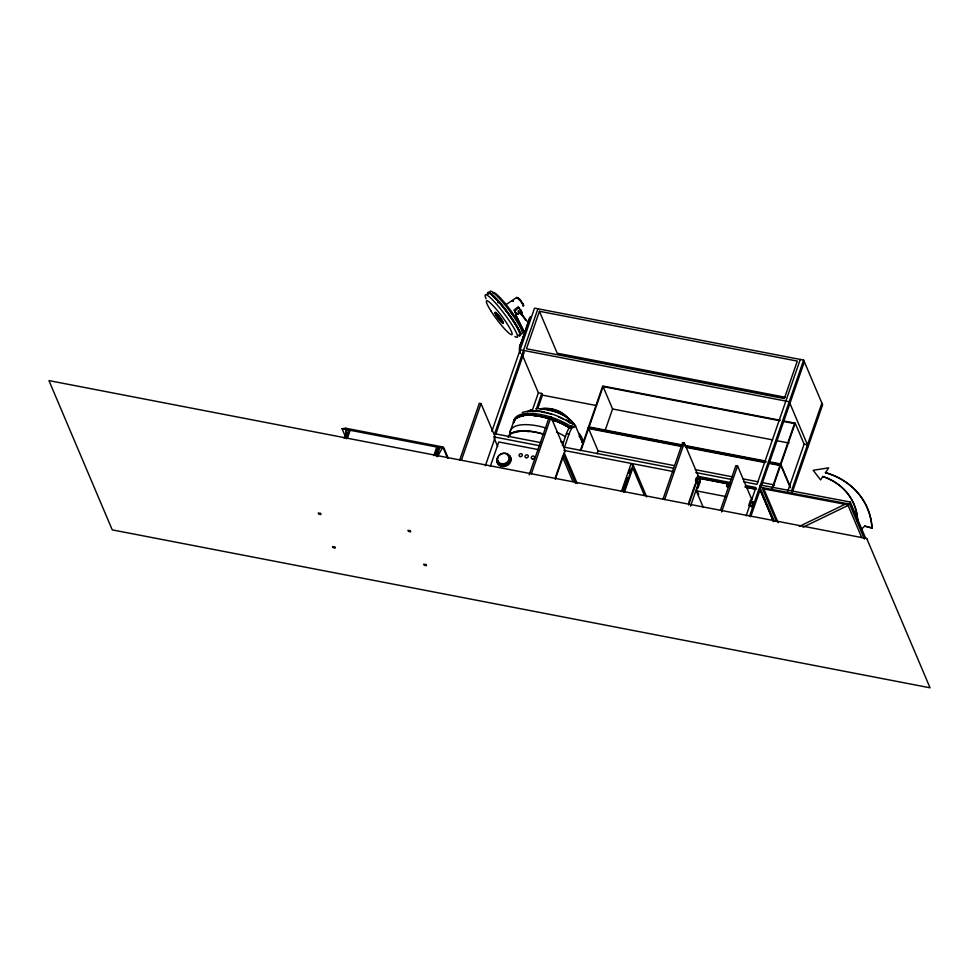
<?xml version="1.0" encoding="UTF-8"?>
<svg xmlns="http://www.w3.org/2000/svg" width="979" height="979" viewBox="0 0 979 979"><rect width="100%" height="100%" fill="white"/><g stroke="black" fill="none" stroke-linecap="round" stroke-linejoin="round"><path stroke-width="1.47" d="M520.057 345.734L520.155 344.449L521.171 344.302A4.993 1.554 -79.1 0 1 521.428 343.017A5.311 1.652 -79.1 0 0 520.987 345.636M513.277 301.018L512.617 301.067M530.471 317.502A2.019 0.624 -79.1 0 0 529.455 318.31L519.445 348.047A8.897 2.766 -79.1 0 0 520.216 353.015M518.846 311.175L518.209 310.771M697.917 482.525L697.391 482.157L697.978 482.427M726.993 485.792C728.731 483.834 727.397 487.505 727.336 485.523M728.033 486.49L728.143 485.241L728.303 486.171M727.018 485.988C727.054 483.43 730.346 486.306 727.556 486.563M751.297 505.629L750.746 505.14L751.211 505.702M774.01 520.669L759.79 487.126L760.487 485.046L850.286 502.007L865.705 538.352M864.408 539.037L849.588 504.099L850.286 502.007M344.118 438.311L347.104 429.695M345.587 436.561L347.08 432.253M346.37 438.739L349.344 430.124L349.821 431.249L347.337 438.421M433.819 455.639L436.805 447.011L437.283 448.137L434.786 455.321M436.059 456.067L439.045 447.452L439.522 448.566L437.038 455.749M459.714 459.983L479.343 403.287L481.032 403.605L495.252 437.148L485.339 465.784M461.39 460.314L481.032 403.605M491.85 431.433L534.546 308.128L803.637 360.088L822.605 404.816L792.305 492.302M537.912 308.777L494.652 433.697L540.995 442.655M495.863 433.942L524.206 352.097M539.429 311.285L526.457 348.769L784.338 398.575L797.31 361.092L539.429 311.285L557.21 353.223L785.109 397.229M490.332 466.298L498.764 441.97L539.172 449.777M510.047 432.008L513.339 422.536A36.039 14.367 19.1 0 1 549.5 418.633M532.417 410.042L538.377 392.812L522.003 354.202M536.272 409.259L541.742 393.46L538.377 392.812M537.985 408.072L542.452 395.137L541.742 393.46M529.186 474.913L549.305 416.797L550.993 417.115L565.213 450.658L555.301 479.294M531.352 473.824L550.993 417.115M562.374 445.396L566.425 433.685A15.015 4.662 -79.1 0 1 573.902 427.652M582.994 443.524L576.472 428.153A15.015 4.662 -79.1 0 0 569.007 434.174L564.504 447.195L673.442 468.231M555.448 477.287L562.815 455.994M580.29 450.719L602.709 385.995L780.3 420.285M581.098 450.132L588.575 428.521L681.286 446.424M779.529 420.689L603.088 386.619L589.113 426.966L681.825 444.87M597.068 453.766L598.059 450.878L588.575 428.521M605.083 430.589L612.573 408.977L603.088 386.619M621.408 491.556L630.831 464.364L633.07 464.792L646.703 496.94M622.717 490.271L627.147 477.495M628.616 473.236L630.097 468.978M623.66 491.996L633.07 464.792M624.467 492.131L632.826 467.999L644.439 495.374M662.954 499.241L682.596 442.532L684.272 442.863L698.504 476.406L688.592 505.029M664.643 499.559L684.272 442.863M696.314 483.1L695.653 481.644C694.552 473.824 703.62 478.768 698.553 483.54L696.057 482.88L698.076 478.033M688.702 502.765L695.09 484.336M696.045 482.843L697.746 477.923M690.525 506.143L700.34 477.789L697.537 477.25M703.216 507.232L696.253 490.834L700.585 478.339L730.089 484.042M698.039 488.044L700.34 481.399M720.446 510.181L735.878 465.6L737.566 465.918L751.786 499.461M721.621 511.944L737.566 465.918M749.339 505.935L748.947 504.711L750.599 499.926L751.236 501.028M751.052 500.991L749.51 505.813M746.12 515.847L755.935 487.493L745.423 485.462M800.271 359.44L757.012 484.372L743.587 481.778M751.236 501.321L749.596 506.167L751.835 506.596L753.475 501.75L751.26 501.37M749.535 516.349L803.637 360.088M750.685 516.753L760.12 489.843L773.459 521.538M761.087 486.698L804.346 361.765M771.99 488.533L779.969 465.478L769.506 463.459M772.798 487.897L795.217 423.173L783.273 420.86M787.703 491.519L804.114 444.136L807.467 444.784M791.558 490.736L821.895 403.14M523.288 337.327L523.263 338.049M523.275 337.168L523.251 338.232M517.083 298.203A6.4 0.893 53.1 0 1 516.9 297.616L520.852 301.226M697.207 480.065L697.329 480.028M697.648 478.915L697.378 478.829M750.612 503.255L750.183 502.9M749.584 505.188L749.424 505.348M698.969 479.563L698.468 479.159L698.871 479.649M520.473 312.277L520.498 312.24A2.729 2.276 -23.7 0 1 518.099 313.598L517.989 313.586M437.466 456.765L442.814 446.987L345.734 428.239L342.05 428.716L344.987 435.655M518.209 311.506L518.784 311.212M512.384 301.067L513.498 300.369L512.825 300.859M860.614 530.018L864.726 526.102L872.02 528.024A78.1 67.392 -23 0 0 825.481 472.71L828.638 467.827L813.157 470.312L820.635 479.918L822.825 476.467A62.326 53.772 -23 0 1 857.616 521.538M752.215 502.668L751.982 502.741M514.942 309.303L518.172 306.868L521.501 311.811A2.729 2.35 -23 0 1 521.428 314.736M505.653 304.861L516.936 297.31M527.424 411.816L530.997 409.809M696.045 482.145L696.485 482.023M529.602 410.813L531.156 410.054M524.524 332.921L515.713 314.859L520.473 312.215L528.06 322.544M799.292 526.408L845.893 503.879M803.074 527.204L848.291 505.335L847.398 503.439M522.186 412.465L529.26 410.85L535.892 410.752M540.261 408.867C550.7 406.774 563.292 410.899 569.325 419.93M696.13 482.831L695.775 481.668M749.877 504.087L750.012 504.234M542.525 408.635C552.242 407.962 563.525 411.547 569.044 420.003M528.562 411.229L535.941 411.021M536.002 408.732C550.651 408.316 567.453 413.542 575.811 426.269M697.929 478.07L697.427 476.883M696.534 481.142L696.644 481.191M750.587 501.75L751.077 501.737M541.154 408.916C553.906 410.311 568.371 414.925 575.53 426.367M727.838 486.367L726.92 486M536.529 410.764L543.871 411.731M536.541 411.033L543.847 411.988M759.79 487.126L849.588 504.099M519.519 347.019L519.825 348.12A8.897 2.766 -79.1 0 0 520.326 352.587M520.13 349.772L789.221 401.733L808.177 446.461M782.515 421.264L794.483 423.577L780.508 463.924L768.539 461.623M542.452 395.137L596.431 405.563M612.573 408.977L772.566 439.877M777.045 440.746L789.013 443.059M684.81 445.445L765.554 461.036M588.379 427.37L682.387 445.531M685.373 446.106L765.97 461.672M768.943 462.247L780.887 464.548L790.494 487.199M588.195 427.896L682.216 446.045M685.202 446.62L765.786 462.186M768.772 462.761L780.704 465.074L790.31 487.713M685.765 447.293L765.015 462.59M566.425 433.685L569.007 434.174M598.059 450.878L674.323 465.612M695.249 469.651L732.635 476.871M743.098 478.89L758.052 481.778M762.531 482.647L774.499 484.96M695.824 472.551L731.643 479.477M493.563 436.83L539.906 445.775M563.843 450.401L673.393 471.56M697.403 476.186L730.42 482.574M744.835 486.893L756.645 489.17M701.258 478.731L729.477 484.177M745.802 487.334L754.711 489.059M696.253 490.834L725.757 496.537M342.05 428.716L444.099 448.431L448.223 458.135M864.726 526.102L872.02 528.024M749.547 506.082L751.835 506.596M566.339 419.991L572.825 424.323M520.216 312.729L521.036 313.525M522.835 305.962L523.618 305.986A6.4 0.893 53.1 0 0 522.749 304.077L521.819 302.768M444.099 448.431L442.814 446.987L447.391 457.793M513.865 310.11L516.557 313.561A2.729 2.35 -23 0 0 518.307 314.357M514.832 312.387L515.407 312.876A7.11 0.991 53.1 0 0 514.746 311.31L518.625 307.394A6.743 0.942 53.1 0 1 519.543 309.401L519.543 309.597M520.338 300.675L521.685 302.401M521.281 314.1L525.662 320.243M521.097 301.716L522.076 302.988M848.279 505.335L847.936 504.674M522.137 303.27L522.688 304.212A5.935 0.832 53.1 0 1 523.239 305.521L523.594 305.252A5.935 0.832 53.1 0 0 523.043 303.943L519.58 299.048L517.646 297.8A5.935 0.832 53.1 0 0 517.707 298.044M515.713 314.859L525.209 333.863M497.662 301.85L498.164 302.89M861.765 537.679L847.814 504.785L762.506 488.668L776.457 521.562M825.481 472.71L825.432 472.6A78.1 67.392 -23 0 1 871.971 527.914M822.825 476.467L822.874 476.577A62.326 53.772 -23 0 1 857.665 521.66M795.217 423.173L804.249 444.478M763.62 488.472L778.146 522.749M760.12 489.843L773.569 521.562M697.121 490.699L698.737 494.53M520.473 312.215L521.012 313.476M564.149 452.763L577.194 483.516M563.317 454.574L575.493 483.308M562.509 456.924L572.96 481.57M494.162 438.213L497.687 446.546M517.279 298.081L518.246 298.314A5.054 0.71 53.1 0 1 519.971 300.088M345.734 428.239L345.795 435.679M509.508 455.688A7.208 6.217 -23 0 1 506.033 466.102A7.208 6.217 -23 0 1 497.002 460.228M497.43 458.576A7.208 6.217 -23 0 1 498.311 457.034M506.559 454.048A7.208 6.217 -23 0 1 508.174 454.672M507.575 455.235A6.009 5.189 -23 0 1 506.51 464.083A6.009 5.189 -23 0 1 497.919 460.668M508.138 437.136A36.039 14.367 19.1 0 1 544.018 434.456M560.943 441.713A36.039 14.367 19.1 0 1 563.378 443.169M513.853 432.804A35.44 14.134 19.1 0 1 519.592 431.494M526.873 431.396A35.44 14.134 19.1 0 1 529.541 431.629M508.211 436.928A36.039 14.367 19.1 0 1 544.091 434.248M561.016 441.505A36.039 14.367 19.1 0 1 563.451 442.961M570.023 428.092A36.039 14.367 19.1 0 0 550.773 419.036A35.697 14.232 19.1 0 1 569.888 427.933M579.262 436.242A36.039 14.367 19.1 0 1 582.028 442.471M513.902 422.708A35.44 14.134 19.1 0 1 515.517 419.379M516.557 418.461A35.44 14.134 19.1 0 1 523.484 415.891M533.665 415.671A35.44 14.134 19.1 0 1 539.245 416.393M540.665 416.662A35.44 14.134 19.1 0 1 548.007 418.437M551.985 419.697A35.44 14.134 19.1 0 1 569.643 428.178M508.958 436.61A35.44 14.134 19.1 0 1 510.292 434.468M510.255 434.7A36.039 14.367 19.1 0 1 546.221 428.104M556.451 431.972A36.039 14.367 19.1 0 1 565.568 436.818M513.424 422.328A36.039 14.367 19.1 0 1 549.586 418.425M550.859 418.828A36.039 14.367 19.1 0 1 570.108 427.884M579.348 436.034A36.039 14.367 19.1 0 1 582.113 442.263M513.963 420.762A36.039 14.367 19.1 0 1 535.452 413.738A36.039 14.367 19.1 0 1 571.773 427.077M578.944 433.305A36.039 14.367 19.1 0 1 582.627 441.994M513.755 422.438A35.697 14.232 19.1 0 1 515.382 419.073M516.422 418.155A35.697 14.232 19.1 0 1 523.398 415.561M524.989 415.341A35.697 14.232 19.1 0 1 549.574 418.571M532.564 411.559A27.95 11.148 19.1 0 1 538.303 411.474M542.182 411.878A27.95 11.148 19.1 0 1 570.219 423.197M542.219 412.183A27.62 11.014 19.1 0 1 544.887 412.636M546.233 412.918A27.62 11.014 19.1 0 1 551.74 414.362M558.495 416.846A27.62 11.014 19.1 0 1 563.537 419.269M555.191 421.117A12.335 4.919 19.1 0 1 553.135 420.554M728.768 486.624A1.322 1.138 -23 0 1 726.687 486.392A1.322 1.138 -23 0 1 727.838 484.678A1.322 1.138 -23 0 1 729.122 486.073M511.356 312.925A2.399 0.795 59.8 0 1 512.078 313.745M512.421 314.259A2.399 0.795 59.8 0 1 512.715 314.81M511.54 313.39A2.399 0.795 59.8 0 1 511.895 313.855M521.783 341.83A4.993 1.554 -79.1 0 1 522.211 340.79M488.007 294.055A26.494 3.708 53.1 0 1 502.973 306.415A26.494 3.708 53.1 0 1 520.314 333.876M520.338 334.683A26.494 3.708 53.1 0 1 520.082 335.148M486.061 298.791A26.494 3.708 53.1 0 1 503.341 312.546A26.494 3.708 53.1 0 1 514.905 336.47M487.713 294.275A26.494 3.708 53.1 0 1 506.902 312.044A26.91 3.769 53.1 0 1 518.686 335.528M518.466 335.197A26.494 3.708 53.1 0 0 506.902 312.044A26.91 3.769 53.1 0 0 487.469 293.969M489.989 292.562A26.494 3.708 53.1 0 1 509.166 310.331A26.494 3.708 53.1 0 1 520.73 333.496M495.827 314.271A6.718 0.942 53.1 0 1 498.739 315.544A6.718 0.942 53.1 0 1 503.059 323.058A6.718 0.942 53.1 0 1 496.157 314.846M492.975 293.1A23.582 3.304 53.1 0 1 509.141 308.409A23.582 3.304 53.1 0 1 521.538 330.4M487.75 293.749A26.91 3.769 53.1 0 1 507.244 311.787A26.91 3.769 53.1 0 1 518.98 335.307M515.97 315.458A2.729 2.35 -23 0 1 516.104 313.047M516.251 316.119A2.729 2.35 -23 0 1 516.386 313.708M520.204 352.929A9.3 2.888 -79.1 0 1 519.763 347.043L529.761 318.187A2.411 0.746 -79.1 0 1 530.961 317.22M529.835 318.383A2.019 0.624 -79.1 0 1 530.838 317.575M521.807 341.647A5.311 1.652 -79.1 0 1 522.26 340.545M520.865 310.319A2.729 2.35 -23 0 1 520.29 313.733M521.171 311.028A2.729 2.35 -23 0 1 521.097 313.953M520.534 309.535A2.729 2.35 -23 0 1 519.959 312.95A2.729 2.35 -23 0 1 516.227 312.778M866.758 538.536L48.95 380.598L112.242 529.872L930.05 687.809L866.758 538.536M320.512 513.412L318.261 512.984L318.738 514.097L320.977 514.526L320.512 513.412M410.201 530.74L407.962 530.3L408.439 531.426L410.678 531.854L410.201 530.74M334.732 546.955L332.493 546.527L332.958 547.64L335.21 548.081L334.732 546.955M426 564.589L423.76 564.149L424.225 565.275L426.477 565.703L426 564.589M521.452 313.096L521.452 313.096M501.26 465.82A7.208 6.217 -23 0 0 510.769 457.988A7.208 6.217 -23 0 0 499.339 455.149A7.208 6.217 -23 0 0 501.26 465.82M502.288 463.838A6.009 5.189 -23 0 0 508.847 456.202A6.009 5.189 -23 0 0 498.8 455.565A6.009 5.189 -23 0 0 502.288 463.838M532.429 458.967A1.677 1.456 -23 0 0 534.546 457.034A1.677 1.456 -23 0 0 531.83 456.508A1.677 1.456 -23 0 0 532.429 458.967M520.204 456.606A1.677 1.456 -23 0 0 522.321 454.672A1.677 1.456 -23 0 0 519.604 454.158A1.677 1.456 -23 0 0 520.204 456.606M526.151 457.744A1.677 1.456 -23 0 0 528.268 455.822A1.677 1.456 -23 0 0 525.552 455.296A1.677 1.456 -23 0 0 526.151 457.744M496.292 315.654A6.718 0.942 53.1 0 0 502.998 323.241A6.718 0.942 53.1 0 0 497.626 314.712A6.718 0.942 53.1 0 0 496.292 315.654M490.76 310.686A21.195 2.974 53.1 0 0 511.956 334.622A21.195 2.974 53.1 0 0 494.958 307.724A21.195 2.974 53.1 0 0 490.76 310.686"/></g></svg>
